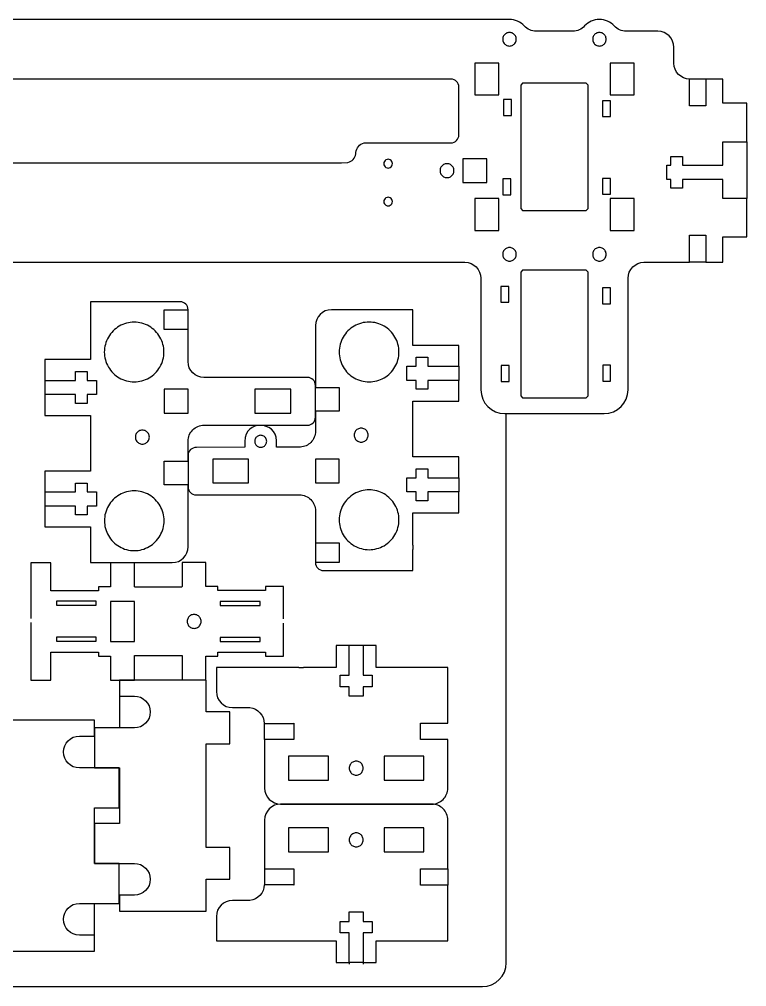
# Model space of a CAD drawing. Extents: x -458 to 425, y -81 to 360.
# Drawn here: x 2.6 to 185.3, y 117.1 to 360 of the extents above; entities that cross this region are included whole.
import ezdxf

# ---------------------------------------------------------------- set-up
doc = ezdxf.new("R2010")
doc.units = 0
doc.header["$MEASUREMENT"] = 0

msp = doc.modelspace()

# ---------------------------------------------------------------- linework, layer by layer
at = {"color": 7}
for p, q in [((125.75, 359.95), (-143.68, 359.95)), ((141.64, 356.95), (132.45, 356.95)), ((163.04, 356.95), (155.05, 356.95)), ((167.04, 348.95), (167.04, 352.95)), ((111.05, 344.95), (-128.98, 344.95)), ((171, 338.28), (171, 344.95)), ((175.11, 344.95), (171, 344.95)), ((179.34, 344.95), (175.11, 344.95)), ((175.11, 344.95), (175.11, 338.28)), ((179.34, 338.95), (179.34, 344.95)), ((113.05, 330.95), (113.05, 342.95)), ((175.11, 338.28), (171, 338.28)), ((185.34, 338.95), (179.34, 338.95)), ((185.34, 329.22), (185.34, 338.95)), ((89.7, 328.95), (90.49, 328.95)), ((90.49, 328.95), (111.05, 328.95)), ((179.34, 323.32), (179.34, 329.22)), ((179.34, 329.22), (185.34, 329.22)), ((185.34, 329.22), (185.34, 314.95)), ((87.17, 326.5), (87.24, 326.91)), ((166.29, 323.32), (166.29, 325.54)), ((166.29, 325.54), (169.21, 325.54)), ((169.21, 325.54), (169.21, 323.32)), ((-128.98, 323.95), (83.56, 323.95)), ((83.56, 323.95), (85.17, 324.05)), ((165.29, 319.76), (165.29, 323.32)), ((165.29, 323.32), (166.29, 323.32)), ((169.21, 323.32), (179.34, 323.32)), ((166.29, 319.76), (165.29, 319.76)), ((166.29, 317.54), (166.29, 319.76)), ((179.34, 319.76), (169.21, 319.76)), ((169.21, 319.76), (169.21, 317.54)), ((179.34, 314.95), (179.34, 319.76)), ((169.21, 317.54), (166.29, 317.54)), ((185.34, 314.95), (179.34, 314.95)), ((185.34, 305.31), (185.34, 314.95)), ((171, 298.95), (171, 305.81)), ((171, 305.81), (175.11, 305.81)), ((175.11, 305.81), (175.11, 298.95)), ((179.34, 298.95), (179.34, 305.31)), ((179.34, 305.31), (185.34, 305.31)), ((-56.82, 298.95), (39.14, 298.95)), ((39.14, 298.95), (40.19, 298.95)), ((40.19, 298.95), (114.56, 298.95)), ((159.53, 298.95), (171, 298.95)), ((175.11, 298.95), (171, 298.95)), ((175.11, 298.95), (179.34, 298.95)), ((118.56, 294.95), (118.56, 266.96)), ((155.53, 266.96), (155.53, 294.95)), ((43, 289.06), (20.52, 289.06)), ((20.52, 289.06), (20.52, 280.52)), ((39.01, 282.06), (39.01, 287.06)), ((39.01, 287.06), (45, 287.06)), ((45, 282.06), (45, 287.06)), ((101.49, 287.06), (81, 287.06)), ((101.49, 278.1), (101.49, 287.06)), ((45, 282.06), (39.01, 282.06)), ((45, 274.06), (45, 282.06)), ((77, 283.06), (77, 267.56)), ((20.52, 281.57), (20.52, 280.6)), ((20.52, 280.52), (20.52, 279.55)), ((20.52, 279.55), (20.52, 274.52)), ((112.99, 278.1), (101.49, 278.1)), ((112.99, 272.88), (112.99, 278.1)), ((20.52, 274.52), (9.02, 274.52)), ((9.02, 274.52), (9.02, 269.3)), ((102.34, 272.88), (102.34, 275.1)), ((102.34, 275.1), (105.26, 275.1)), ((105.26, 275.1), (105.26, 272.88)), ((99.99, 269.32), (99.99, 272.88)), ((99.99, 272.88), (102.34, 272.88)), ((105.26, 272.88), (112.99, 272.88)), ((112.99, 272.88), (112.99, 269.32)), ((16.75, 269.3), (16.75, 271.52)), ((16.75, 271.52), (19.67, 271.52)), ((19.67, 271.52), (19.67, 269.3)), ((75, 270.06), (49, 270.06)), ((9.02, 269.3), (16.75, 269.3)), ((9.02, 269.3), (9.02, 265.74)), ((19.67, 269.3), (22.02, 269.3)), ((22.02, 269.3), (22.02, 265.74)), ((77, 260.06), (77, 268.06)), ((77, 267.56), (83, 267.56)), ((83, 267.56), (83, 261.56)), ((102.34, 269.32), (99.99, 269.32)), ((102.34, 267.1), (102.34, 269.32)), ((112.99, 269.32), (105.26, 269.32)), ((105.26, 269.32), (105.26, 267.1)), ((112.99, 264.1), (112.99, 269.32)), ((16.75, 265.74), (9.02, 265.74)), ((9.02, 265.74), (9.02, 260.52)), ((16.75, 263.52), (16.75, 265.74)), ((22.02, 265.74), (19.67, 265.74)), ((19.67, 265.74), (19.67, 263.52)), ((105.26, 267.1), (102.34, 267.1)), ((19.67, 263.52), (16.75, 263.52)), ((101.49, 250.1), (101.49, 264.1)), ((101.49, 264.1), (112.99, 264.1)), ((9.02, 260.52), (20.52, 260.52)), ((20.52, 260.52), (20.52, 246.52)), ((83, 261.56), (77, 261.56)), ((77, 261.56), (77, 256.56)), ((124.56, 260.96), (149.53, 260.96)), ((49, 258.06), (75, 258.06)), ((45, 249.06), (45, 254.06)), ((59.25, 254.01), (59.25, 253.51)), ((59.25, 253.51), (59.25, 252.51)), ((67.24, 254.01), (67.24, 254.16)), ((67.24, 252.51), (67.24, 254.01)), ((73, 252.56), (69.32, 252.51)), ((45, 250.56), (45, 242.56)), ((47.15, 252.48), (47.08, 252.48)), ((59.25, 252.51), (47.15, 252.48)), ((68.24, 252.51), (67.24, 252.51)), ((69.32, 252.51), (68.24, 252.51)), ((39.01, 243.06), (39.01, 249.06)), ((39.01, 249.06), (45, 249.06)), ((112.99, 250.1), (101.49, 250.1)), ((112.99, 244.88), (112.99, 250.1)), ((20.52, 246.52), (9.02, 246.52)), ((9.02, 246.52), (9.02, 241.3)), ((102.34, 244.88), (102.34, 247.1)), ((102.34, 247.1), (105.26, 247.1)), ((105.26, 247.1), (105.26, 244.88)), ((16.75, 241.3), (16.75, 243.52)), ((16.75, 243.52), (19.67, 243.52)), ((19.67, 243.52), (19.67, 241.3)), ((45, 243.06), (39.01, 243.06)), ((45, 227.56), (45, 243.06)), ((99.99, 241.32), (99.99, 244.88)), ((99.99, 244.88), (102.34, 244.88)), ((105.26, 244.88), (112.99, 244.88)), ((112.99, 244.88), (112.99, 241.32)), ((9.02, 241.3), (16.75, 241.3)), ((9.02, 241.3), (9.02, 237.74)), ((19.67, 241.3), (22.02, 241.3)), ((22.02, 241.3), (22.02, 237.74)), ((47, 240.56), (73, 240.56)), ((102.34, 241.32), (99.99, 241.32)), ((102.34, 239.1), (102.34, 241.32)), ((112.99, 241.32), (105.26, 241.32)), ((105.26, 241.32), (105.26, 239.1)), ((112.99, 236.1), (112.99, 241.32)), ((105.26, 239.1), (102.34, 239.1)), ((16.75, 237.74), (9.02, 237.74)), ((9.02, 237.74), (9.02, 232.52)), ((16.75, 235.52), (16.75, 237.74)), ((22.02, 237.74), (19.67, 237.74)), ((19.67, 237.74), (19.67, 235.52)), ((77, 236.56), (77, 228.56)), ((101.49, 227.95), (101.49, 236.1)), ((101.49, 236.1), (112.99, 236.1)), ((19.67, 235.52), (16.75, 235.52)), ((9.02, 232.52), (20.52, 232.52)), ((20.52, 232.52), (20.52, 223.56)), ((77, 228.56), (83, 228.56)), ((77, 228.56), (77, 223.56)), ((83, 228.56), (83, 223.56)), ((101.49, 227.95), (101.49, 226.89)), ((101.49, 221.56), (101.49, 226.89)), ((10.52, 223.48), (5.52, 223.48)), ((5.52, 223.48), (5.52, 209.56)), ((10.52, 216.48), (10.52, 223.48)), ((20.52, 223.56), (41, 223.56)), ((31.51, 223.48), (25.52, 223.48)), ((25.52, 223.48), (25.52, 217.48)), ((31.51, 217.48), (31.51, 223.48)), ((49.49, 223.58), (43.49, 223.58)), ((43.49, 223.58), (43.49, 217.58)), ((49.49, 217.58), (49.49, 223.58)), ((83, 223.56), (77, 223.56)), ((79, 221.56), (101.49, 221.56)), ((22.52, 216.48), (10.52, 216.48)), ((25.52, 217.48), (22.52, 217.48)), ((22.52, 217.48), (22.52, 216.48)), ((31.71, 217.44), (31.51, 217.48)), ((43.34, 217.44), (31.71, 217.44)), ((43.49, 217.58), (43.34, 217.44)), ((52.49, 217.58), (49.49, 217.58)), ((52.49, 216.58), (52.49, 217.58)), ((64.49, 216.58), (52.49, 216.58)), ((68.99, 217.58), (64.49, 217.58)), ((64.49, 217.58), (64.49, 216.58)), ((68.99, 212.49), (68.99, 217.58)), ((68.99, 209.43), (68.99, 212.49)), ((5.52, 208.51), (5.52, 194.09)), ((68.99, 200.1), (68.99, 208.37)), ((85.47, 202.76), (82.24, 202.76)), ((82.24, 202.76), (82.24, 197.25)), ((85.46, 195.32), (85.47, 202.76)), ((89.02, 202.76), (85.47, 202.76)), ((92.24, 202.76), (89.02, 202.76)), ((89.02, 202.76), (89.02, 195.32)), ((92.24, 197.25), (92.24, 202.76)), ((10.52, 194.09), (10.52, 201.09)), ((10.52, 201.09), (22.51, 201.09)), ((22.51, 201.09), (22.51, 200.09)), ((22.51, 200.09), (25.51, 200.09)), ((25.51, 200.09), (25.51, 194.09)), ((31.51, 200.09), (31.56, 200.23)), ((31.51, 194.09), (31.51, 200.09)), ((31.56, 200.23), (43.54, 200.23)), ((43.54, 200.23), (43.49, 200.1)), ((43.49, 200.1), (43.49, 194.1)), ((49.49, 194.1), (49.49, 200.1)), ((49.49, 200.1), (52.49, 200.1)), ((52.49, 200.1), (52.49, 201.1)), ((52.49, 201.1), (64.49, 201.1)), ((64.49, 201.1), (64.49, 200.1)), ((64.49, 200.1), (68.99, 200.1)), ((57.56, 197.26), (52.12, 197.26)), ((52.12, 197.26), (52.12, 193.91)), ((72.81, 197.26), (57.56, 197.26)), ((72.81, 197.26), (73.96, 197.26)), ((82.24, 197.25), (73.96, 197.26)), ((110.24, 197.25), (92.24, 197.25)), ((110.24, 183.29), (110.24, 197.25)), ((83.24, 192.39), (83.24, 195.32)), ((83.24, 195.32), (85.46, 195.32)), ((89.02, 195.32), (91.24, 195.32)), ((91.24, 195.32), (91.24, 192.39)), ((5.52, 194.09), (10.52, 194.09)), ((25.51, 194.09), (31.51, 194.09)), ((49.51, 194.06), (27.76, 194.06)), ((27.76, 194.06), (27.76, 190.06)), ((43.49, 194.1), (49.49, 194.1)), ((49.51, 186.06), (49.51, 194.06)), ((52.12, 193.91), (52.12, 191.17)), ((85.46, 192.39), (83.24, 192.39)), ((85.46, 190.04), (85.46, 192.39)), ((91.24, 192.39), (89.02, 192.39)), ((89.02, 192.39), (89.02, 190.04)), ((27.76, 190.06), (31.51, 190.06)), ((27.76, 190.06), (27.76, 182.06)), ((89.02, 190.04), (85.46, 190.04)), ((56.12, 187.16), (60.12, 187.16)), ((60.12, 187.16), (60.51, 187.15)), ((55.52, 186.06), (49.51, 186.06)), ((55.52, 178.06), (55.52, 186.06)), ((5.62, 184.02), (-0.31, 184.02)), ((6.68, 184.02), (5.62, 184.02)), ((21.45, 184.02), (6.68, 184.02)), ((21.45, 180.02), (21.45, 184.02)), ((64.12, 183.2), (71.41, 183.2)), ((64.24, 179.18), (64.24, 183.2)), ((71.41, 183.2), (71.53, 183.29)), ((71.53, 183.29), (71.53, 179.18)), ((103.38, 179.18), (103.38, 183.29)), ((103.38, 183.29), (110.24, 183.29)), ((17.7, 180.02), (21.45, 180.02)), ((31.51, 182.06), (21.5, 182.06)), ((21.5, 182.06), (21.5, 172.06)), ((49.51, 152.06), (49.51, 178.06)), ((49.51, 178.06), (55.52, 178.06)), ((71.53, 179.18), (64.24, 179.18)), ((64.24, 179.18), (64.24, 166.95)), ((110.24, 179.18), (103.38, 179.18)), ((110.24, 166.94), (110.24, 179.18)), ((27.7, 172.02), (17.7, 172.02)), ((21.5, 172.06), (27.76, 172.06)), ((27.7, 162.02), (27.7, 172.02)), ((27.76, 172.06), (27.76, 158.06)), ((68.24, 162.95), (106.24, 162.94)), ((106.24, 162.95), (68.24, 162.95)), ((21.45, 148.02), (21.45, 162.02)), ((21.45, 162.02), (27.7, 162.02)), ((27.76, 158.06), (21.5, 158.06)), ((21.5, 158.06), (21.5, 148.06)), ((64.24, 158.94), (64.24, 146.71)), ((110.24, 146.72), (110.24, 158.95)), ((55.52, 152.06), (49.51, 152.06)), ((55.52, 144.06), (55.52, 152.06)), ((27.7, 148.02), (21.45, 148.02)), ((21.5, 148.06), (31.51, 148.06)), ((27.7, 138.02), (27.7, 148.02)), ((64.24, 146.71), (71.53, 146.71)), ((64.24, 146.71), (64.24, 142.69)), ((71.53, 146.71), (71.53, 142.6)), ((103.38, 142.61), (103.38, 146.72)), ((103.38, 146.72), (110.24, 146.72)), ((110.24, 146.72), (110.24, 142.61)), ((49.51, 136.06), (49.51, 144.06)), ((49.51, 144.06), (55.52, 144.06)), ((71.41, 142.69), (64.12, 142.69)), ((71.53, 142.6), (71.41, 142.69)), ((110.24, 142.61), (103.38, 142.61)), ((110.24, 128.64), (110.24, 142.61)), ((31.51, 140.06), (27.76, 140.06)), ((27.76, 140.06), (27.76, 136.06)), ((60.12, 138.73), (56.12, 138.73)), ((60.51, 138.75), (60.12, 138.73)), ((17.7, 138.02), (27.7, 138.02)), ((21.45, 130.02), (21.45, 138.02)), ((27.76, 136.06), (40.9, 136.06)), ((40.9, 136.06), (41.96, 136.06)), ((41.96, 136.06), (49.51, 136.06)), ((52.12, 134.73), (52.12, 131.98)), ((85.46, 133.5), (85.46, 135.85)), ((85.46, 135.85), (89.02, 135.85)), ((89.02, 135.85), (89.02, 133.5)), ((52.12, 131.98), (52.12, 128.64)), ((83.24, 130.58), (83.24, 133.5)), ((83.24, 133.5), (85.46, 133.5)), ((89.02, 133.5), (91.24, 133.5)), ((91.24, 133.5), (91.24, 130.58)), ((21.45, 130.02), (17.7, 130.02)), ((21.45, 126.02), (21.45, 130.02)), ((85.46, 130.58), (83.24, 130.58)), ((85.47, 123.14), (85.46, 130.58)), ((91.24, 130.58), (89.02, 130.58)), ((89.02, 130.58), (89.02, 123.14)), ((52.12, 128.64), (57.56, 128.64)), ((57.56, 128.64), (72.83, 128.64)), ((72.83, 128.64), (73.88, 128.64)), ((73.88, 128.64), (82.24, 128.64)), ((82.24, 128.64), (82.24, 123.14)), ((92.24, 123.14), (92.24, 128.64)), ((92.24, 128.64), (110.24, 128.64)), ((-0.31, 126.02), (21.45, 126.02)), ((82.24, 123.14), (85.47, 123.14)), ((85.47, 123.14), (85.47, 122.79)), ((85.47, 123.14), (85.47, 122.79)), ((89.02, 123.14), (85.47, 123.14)), ((89.02, 123.14), (92.24, 123.14)), ((89.02, 123.14), (89.02, 122.79)), ((89.02, 123.14), (89.02, 122.79))]:
    msp.add_line(p, q, dxfattribs=at)
at = {"color": 1}
for p, q in [((117.05, 348.96), (117.05, 340.96)), ((123.05, 348.96), (117.05, 348.96)), ((123.05, 340.96), (123.05, 348.96)), ((151.04, 348.96), (151.04, 340.96)), ((157.04, 348.96), (151.04, 348.96)), ((157.04, 340.96), (157.04, 348.96)), ((129.06, 343.96), (128.56, 343.46)), ((128.56, 343.46), (128.56, 312.46)), ((145.03, 343.96), (129.06, 343.96)), ((145.53, 343.46), (145.03, 343.96)), ((145.53, 312.46), (145.53, 343.46)), ((117.05, 340.96), (123.05, 340.96)), ((151.04, 340.96), (157.04, 340.96)), ((126.24, 339.79), (124.24, 339.79)), ((124.24, 339.79), (124.24, 335.79)), ((126.24, 335.79), (126.24, 339.79)), ((149.13, 339.53), (149.13, 335.53)), ((151.13, 339.53), (149.13, 339.53)), ((151.13, 335.53), (151.13, 339.53)), ((124.24, 335.79), (126.24, 335.79)), ((149.13, 335.53), (151.13, 335.53)), ((120.05, 324.96), (114.05, 324.96)), ((114.05, 324.96), (114.05, 318.96)), ((120.05, 318.96), (120.05, 324.96)), ((114.05, 318.96), (120.05, 318.96)), ((124.08, 319.92), (124.08, 315.92)), ((126.08, 319.92), (124.08, 319.92)), ((126.08, 315.92), (126.08, 319.92)), ((149.13, 320.03), (149.13, 316.03)), ((151.13, 320.03), (149.13, 320.03)), ((151.13, 316.03), (151.13, 320.03)), ((124.08, 315.92), (126.08, 315.92)), ((149.13, 316.03), (151.13, 316.03)), ((117.05, 314.97), (117.05, 306.96)), ((123.05, 314.97), (117.05, 314.97)), ((123.05, 306.96), (123.05, 314.97)), ((151.04, 314.96), (151.04, 306.96)), ((157.04, 314.96), (151.04, 314.96)), ((157.04, 306.96), (157.04, 314.96)), ((128.56, 312.46), (129.06, 311.97)), ((129.06, 311.97), (145.03, 311.97)), ((145.03, 311.97), (145.53, 312.46)), ((117.05, 306.96), (123.05, 306.96)), ((151.04, 306.96), (157.04, 306.96)), ((129.06, 296.97), (128.56, 296.47)), ((128.56, 296.47), (128.56, 265.47)), ((145.03, 296.97), (129.06, 296.97)), ((145.53, 296.47), (145.03, 296.97)), ((145.53, 265.47), (145.53, 296.47)), ((123.58, 292.92), (123.58, 288.92)), ((125.58, 292.92), (123.58, 292.92)), ((125.58, 288.92), (125.58, 292.92)), ((149.13, 292.53), (149.13, 288.53)), ((151.13, 292.53), (149.13, 292.53)), ((151.13, 288.53), (151.13, 292.53)), ((123.58, 288.92), (125.58, 288.92)), ((149.13, 288.53), (151.13, 288.53)), ((123.62, 273.02), (123.62, 269.02)), ((125.63, 273.02), (123.62, 273.02)), ((125.63, 269.02), (125.63, 273.02)), ((149.17, 273.13), (149.17, 269.13)), ((151.17, 273.13), (149.17, 273.13)), ((151.17, 269.13), (151.17, 273.13)), ((123.62, 269.02), (125.63, 269.02)), ((149.17, 269.13), (151.17, 269.13)), ((39.01, 267.07), (39.01, 261.07)), ((45.01, 267.07), (39.01, 267.07)), ((45.01, 261.07), (45.01, 267.07)), ((70.78, 267.07), (61.78, 267.07)), ((61.78, 267.07), (61.78, 261.07)), ((70.78, 261.07), (70.78, 267.07)), ((128.56, 265.47), (129.06, 264.97)), ((129.06, 264.97), (145.03, 264.97)), ((145.03, 264.97), (145.53, 265.47)), ((39.01, 261.07), (45.01, 261.07)), ((61.78, 261.07), (70.78, 261.07)), ((60.22, 249.57), (51.22, 249.57)), ((51.22, 249.57), (51.22, 243.57)), ((60.22, 243.57), (60.22, 249.57)), ((83, 249.57), (77, 249.57)), ((77, 249.57), (77, 243.57)), ((83, 243.57), (83, 249.57)), ((51.22, 243.57), (60.22, 243.57)), ((77, 243.57), (83, 243.57)), ((11.93, 213.91), (11.93, 212.91)), ((21.93, 213.91), (11.93, 213.91)), ((21.93, 212.91), (21.93, 213.91)), ((31.52, 213.8), (25.52, 213.8)), ((25.52, 213.8), (25.52, 203.8)), ((31.52, 203.8), (31.52, 213.8)), ((53.08, 213.83), (53.08, 212.83)), ((63.08, 213.83), (53.08, 213.83)), ((63.08, 212.83), (63.08, 213.83)), ((11.93, 212.91), (21.93, 212.91)), ((53.08, 212.83), (63.08, 212.83)), ((21.93, 204.86), (11.93, 204.86)), ((11.93, 204.86), (11.93, 203.86)), ((21.93, 203.86), (21.93, 204.86)), ((63.08, 204.79), (53.08, 204.79)), ((53.08, 204.79), (53.08, 203.79)), ((63.08, 203.79), (63.08, 204.79)), ((11.93, 203.86), (21.93, 203.86)), ((25.52, 203.8), (31.52, 203.8)), ((53.08, 203.79), (63.08, 203.79)), ((80.24, 174.96), (70.24, 174.96)), ((70.24, 174.96), (70.24, 168.96)), ((80.24, 168.96), (80.24, 174.96)), ((104.24, 174.96), (94.24, 174.96)), ((94.24, 174.96), (94.24, 168.96)), ((104.24, 168.96), (104.24, 174.96)), ((70.24, 168.96), (80.24, 168.96)), ((94.24, 168.96), (104.24, 168.96)), ((80.24, 156.96), (70.24, 156.96)), ((70.24, 156.96), (70.24, 150.96)), ((80.24, 150.96), (80.24, 156.96)), ((104.24, 156.96), (94.24, 156.96)), ((94.24, 156.96), (94.24, 150.96)), ((104.24, 150.96), (104.24, 156.96)), ((70.24, 150.96), (80.24, 150.96)), ((94.24, 150.96), (104.24, 150.96))]:
    msp.add_line(p, q, dxfattribs=at)
at = {"color": 5}
for p, q in [((124.93, 123.11), (124.93, 260.92)), ((-156.89, 117.11), (118.93, 117.11))]:
    msp.add_line(p, q, dxfattribs=at)
at = {"color": 7}
for points in [[(129.47, 358.29), (128.52, 359.35), (127.17, 359.95), (125.75, 359.95)], [(148.35, 359.95), (146.92, 359.95), (145.57, 359.35), (144.62, 358.29)], [(152.07, 358.29), (151.12, 359.35), (149.77, 359.95), (148.35, 359.95)], [(132.45, 356.95), (131.32, 356.95), (130.23, 357.44), (129.47, 358.29)], [(144.62, 358.29), (143.86, 357.44), (142.78, 356.95), (141.64, 356.95)], [(155.05, 356.95), (153.92, 356.95), (152.83, 357.44), (152.07, 358.29)], [(167.04, 352.95), (167.04, 355.16), (165.25, 356.95), (163.04, 356.95)], [(171, 344.95), (168.81, 344.97), (167.04, 346.76), (167.04, 348.95)], [(113.05, 342.95), (113.05, 344.06), (112.15, 344.95), (111.05, 344.95)], [(112.46, 329.54), (112.84, 329.91), (113.05, 330.42), (113.05, 330.95)], [(87.24, 326.91), (87.46, 328.07), (88.48, 328.95), (89.7, 328.95)], [(111.05, 328.95), (111.58, 328.95), (112.09, 329.16), (112.46, 329.54)], [(85.17, 324.05), (86.2, 324.26), (87, 325.11), (87.15, 326.16)], [(87.15, 326.16), (87.16, 326.27), (87.17, 326.38), (87.17, 326.5)], [(114.56, 298.95), (116.77, 298.95), (118.56, 297.16), (118.56, 294.95)], [(155.53, 294.95), (155.53, 297.16), (157.32, 298.95), (159.53, 298.95)], [(45, 287.06), (45, 288.17), (44.11, 289.06), (43, 289.06)], [(81, 287.06), (78.79, 287.06), (77, 285.27), (77, 283.06)], [(49, 270.06), (46.79, 270.06), (45, 271.85), (45, 274.06)], [(77, 268.06), (77, 269.16), (76.1, 270.06), (75, 270.06)], [(118.56, 266.96), (118.56, 263.64), (121.25, 260.96), (124.56, 260.96)], [(149.53, 260.96), (152.84, 260.96), (155.53, 263.64), (155.53, 266.96)], [(75, 258.06), (76.1, 258.06), (77, 258.96), (77, 260.06)], [(46.17, 256.89), (46.92, 257.64), (47.94, 258.06), (49, 258.06)], [(63.25, 258.01), (61.31, 258.01), (59.25, 256.89), (59.25, 254.01)], [(67.24, 254.16), (67.16, 256.71), (65.13, 258.01), (63.25, 258.01)], [(45, 254.06), (45, 255.12), (45.42, 256.14), (46.17, 256.89)], [(77, 256.56), (77, 255.5), (76.57, 254.48), (75.83, 253.73)], [(73.26, 252.57), (73.17, 252.56), (73.09, 252.56), (73, 252.56)], [(75.83, 253.73), (75.14, 253.05), (74.23, 252.63), (73.26, 252.57)], [(47.08, 252.48), (45.97, 252.48), (45, 251.66), (45, 250.56)], [(45, 242.56), (45, 241.46), (45.9, 240.56), (47, 240.56)], [(73, 240.56), (74.06, 240.56), (75.07, 240.14), (75.83, 239.39)], [(75.83, 239.39), (76.57, 238.64), (77, 237.62), (77, 236.56)], [(41, 223.56), (43.21, 223.56), (45, 225.35), (45, 227.56)], [(77, 223.56), (77, 223.03), (77.21, 222.52), (77.58, 222.14)], [(77.58, 222.14), (77.96, 221.77), (78.47, 221.56), (79, 221.56)], [(31.51, 190.06), (33.72, 190.06), (35.51, 188.27), (35.51, 186.06)], [(52.12, 191.17), (52.12, 188.96), (53.91, 187.17), (56.12, 187.16)], [(60.51, 187.15), (62.52, 186.95), (64.1, 185.26), (64.12, 183.2)], [(35.51, 186.06), (35.51, 183.85), (33.72, 182.06), (31.51, 182.06)], [(13.7, 176.02), (13.7, 178.23), (15.49, 180.02), (17.7, 180.02)], [(17.7, 172.02), (15.49, 172.02), (13.7, 173.81), (13.7, 176.02)], [(64.24, 166.95), (64.24, 164.74), (66.03, 162.95), (68.24, 162.95)], [(109.07, 164.11), (109.82, 164.86), (110.24, 165.88), (110.24, 166.94)], [(68.24, 162.95), (66.03, 162.95), (64.24, 161.16), (64.24, 158.94)], [(106.24, 162.94), (107.3, 162.94), (108.32, 163.36), (109.07, 164.11)], [(109.07, 161.78), (108.32, 162.53), (107.3, 162.95), (106.24, 162.95)], [(110.24, 158.95), (110.24, 160.01), (109.82, 161.03), (109.07, 161.78)], [(31.51, 148.06), (33.72, 148.06), (35.51, 146.27), (35.51, 144.06)], [(35.51, 144.06), (35.51, 141.85), (33.72, 140.06), (31.51, 140.06)], [(64.12, 142.69), (64.1, 140.63), (62.52, 138.94), (60.51, 138.75)], [(56.12, 138.73), (53.91, 138.73), (52.12, 136.94), (52.12, 134.73)], [(13.7, 134.02), (13.7, 136.23), (15.49, 138.02), (17.7, 138.02)], [(17.7, 130.02), (15.49, 130.02), (13.7, 131.81), (13.7, 134.02)]]:
    msp.add_open_spline(points, degree=3, dxfattribs=at)
at = {"color": 1}
for points in [[(124.28, 355.81), (124.13, 355.56), (124.05, 355.26), (124.05, 354.96)], [(124.05, 354.96), (124.05, 354.67), (124.13, 354.37), (124.28, 354.11)], [(124.9, 356.44), (124.64, 356.29), (124.43, 356.07), (124.28, 355.81)], [(125.75, 356.66), (125.45, 356.66), (125.16, 356.58), (124.9, 356.44)], [(126.6, 356.44), (126.34, 356.58), (126.05, 356.66), (125.75, 356.66)], [(127.22, 355.81), (127.07, 356.07), (126.86, 356.29), (126.6, 356.44)], [(127.45, 354.96), (127.45, 355.26), (127.37, 355.56), (127.22, 355.81)], [(127.22, 354.11), (127.37, 354.37), (127.45, 354.67), (127.45, 354.96)], [(146.88, 355.81), (146.73, 355.56), (146.65, 355.26), (146.65, 354.96)], [(146.65, 354.96), (146.65, 354.67), (146.73, 354.37), (146.88, 354.11)], [(147.5, 356.44), (147.24, 356.29), (147.02, 356.07), (146.88, 355.81)], [(148.35, 356.66), (148.05, 356.66), (147.76, 356.58), (147.5, 356.44)], [(149.2, 356.44), (148.94, 356.58), (148.65, 356.66), (148.35, 356.66)], [(149.82, 355.81), (149.67, 356.07), (149.46, 356.29), (149.2, 356.44)], [(150.05, 354.96), (150.05, 355.26), (149.97, 355.56), (149.82, 355.81)], [(149.82, 354.11), (149.97, 354.37), (150.05, 354.67), (150.05, 354.96)], [(124.28, 354.11), (124.43, 353.86), (124.64, 353.64), (124.9, 353.49)], [(124.9, 353.49), (125.16, 353.34), (125.45, 353.26), (125.75, 353.26)], [(125.75, 353.26), (126.05, 353.26), (126.34, 353.34), (126.6, 353.49)], [(126.6, 353.49), (126.86, 353.64), (127.07, 353.86), (127.22, 354.11)], [(146.88, 354.11), (147.02, 353.86), (147.24, 353.64), (147.5, 353.49)], [(147.5, 353.49), (147.76, 353.34), (148.05, 353.26), (148.35, 353.26)], [(148.35, 353.26), (148.65, 353.26), (148.94, 353.34), (149.2, 353.49)], [(149.2, 353.49), (149.46, 353.64), (149.67, 353.86), (149.82, 354.11)], [(94.32, 324.27), (94.22, 324.11), (94.17, 323.92), (94.17, 323.73)], [(94.17, 323.73), (94.17, 323.54), (94.22, 323.35), (94.32, 323.18)], [(94.72, 324.67), (94.55, 324.58), (94.41, 324.44), (94.32, 324.27)], [(94.32, 323.18), (94.41, 323.02), (94.55, 322.88), (94.72, 322.78)], [(95.26, 324.82), (95.07, 324.82), (94.88, 324.77), (94.72, 324.67)], [(95.81, 324.67), (95.64, 324.77), (95.45, 324.82), (95.26, 324.82)], [(96.21, 324.27), (96.11, 324.44), (95.97, 324.58), (95.81, 324.67)], [(95.81, 322.78), (95.97, 322.88), (96.11, 323.02), (96.21, 323.18)], [(96.35, 323.73), (96.35, 323.92), (96.3, 324.11), (96.21, 324.27)], [(96.21, 323.18), (96.3, 323.35), (96.35, 323.54), (96.35, 323.73)], [(109.18, 323.48), (108.91, 323.33), (108.69, 323.1), (108.53, 322.84)], [(110.05, 323.71), (109.74, 323.71), (109.44, 323.63), (109.18, 323.48)], [(110.93, 323.48), (110.66, 323.63), (110.36, 323.71), (110.05, 323.71)], [(111.57, 322.84), (111.41, 323.1), (111.19, 323.33), (110.93, 323.48)], [(94.72, 322.78), (94.88, 322.69), (95.07, 322.63), (95.26, 322.63)], [(95.26, 322.63), (95.45, 322.63), (95.64, 322.69), (95.81, 322.78)], [(108.53, 322.84), (108.38, 322.57), (108.3, 322.27), (108.3, 321.96)], [(108.3, 321.96), (108.3, 321.66), (108.38, 321.35), (108.53, 321.09)], [(108.53, 321.09), (108.69, 320.82), (108.91, 320.6), (109.18, 320.45)], [(110.93, 320.45), (111.19, 320.6), (111.41, 320.82), (111.57, 321.09)], [(111.8, 321.96), (111.8, 322.27), (111.72, 322.57), (111.57, 322.84)], [(111.57, 321.09), (111.72, 321.35), (111.8, 321.66), (111.8, 321.96)], [(109.18, 320.45), (109.44, 320.3), (109.74, 320.21), (110.05, 320.21)], [(110.05, 320.21), (110.36, 320.21), (110.66, 320.3), (110.93, 320.45)], [(94.32, 314.75), (94.22, 314.58), (94.17, 314.39), (94.17, 314.2)], [(94.17, 314.2), (94.17, 314.01), (94.22, 313.82), (94.32, 313.66)], [(94.72, 315.15), (94.55, 315.05), (94.41, 314.91), (94.32, 314.75)], [(94.32, 313.66), (94.41, 313.49), (94.55, 313.35), (94.72, 313.26)], [(95.26, 315.29), (95.07, 315.29), (94.88, 315.24), (94.72, 315.15)], [(95.81, 315.15), (95.64, 315.24), (95.45, 315.29), (95.26, 315.29)], [(96.21, 314.75), (96.11, 314.91), (95.97, 315.05), (95.81, 315.15)], [(95.81, 313.26), (95.97, 313.35), (96.11, 313.49), (96.21, 313.66)], [(96.35, 314.2), (96.35, 314.39), (96.3, 314.58), (96.21, 314.75)], [(96.21, 313.66), (96.3, 313.82), (96.35, 314.01), (96.35, 314.2)], [(94.72, 313.26), (94.88, 313.16), (95.07, 313.11), (95.26, 313.11)], [(95.26, 313.11), (95.45, 313.11), (95.64, 313.16), (95.81, 313.26)], [(124.28, 301.82), (124.13, 301.56), (124.05, 301.26), (124.05, 300.97)], [(124.9, 302.44), (124.64, 302.29), (124.43, 302.07), (124.28, 301.82)], [(125.75, 302.67), (125.45, 302.67), (125.16, 302.59), (124.9, 302.44)], [(126.6, 302.44), (126.34, 302.59), (126.05, 302.67), (125.75, 302.67)], [(127.22, 301.82), (127.07, 302.07), (126.86, 302.29), (126.6, 302.44)], [(127.45, 300.97), (127.45, 301.26), (127.37, 301.56), (127.22, 301.82)], [(146.88, 301.82), (146.73, 301.56), (146.65, 301.26), (146.65, 300.97)], [(147.5, 302.44), (147.24, 302.29), (147.02, 302.07), (146.88, 301.82)], [(148.35, 302.67), (148.05, 302.67), (147.76, 302.59), (147.5, 302.44)], [(149.2, 302.44), (148.94, 302.59), (148.65, 302.67), (148.35, 302.67)], [(149.82, 301.82), (149.67, 302.07), (149.46, 302.29), (149.2, 302.44)], [(150.05, 300.97), (150.05, 301.26), (149.97, 301.56), (149.82, 301.82)], [(124.05, 300.97), (124.05, 300.67), (124.13, 300.37), (124.28, 300.12)], [(124.28, 300.12), (124.43, 299.86), (124.64, 299.64), (124.9, 299.49)], [(124.9, 299.49), (125.16, 299.34), (125.45, 299.26), (125.75, 299.27)], [(125.75, 299.27), (126.05, 299.26), (126.34, 299.34), (126.6, 299.49)], [(126.6, 299.49), (126.86, 299.64), (127.07, 299.86), (127.22, 300.12)], [(127.22, 300.12), (127.37, 300.37), (127.45, 300.67), (127.45, 300.97)], [(146.65, 300.97), (146.65, 300.67), (146.73, 300.37), (146.88, 300.12)], [(146.88, 300.12), (147.02, 299.86), (147.24, 299.64), (147.5, 299.49)], [(147.5, 299.49), (147.76, 299.34), (148.05, 299.26), (148.35, 299.27)], [(148.35, 299.27), (148.65, 299.26), (148.94, 299.34), (149.2, 299.49)], [(149.2, 299.49), (149.46, 299.64), (149.67, 299.86), (149.82, 300.12)], [(149.82, 300.12), (149.97, 300.37), (150.05, 300.67), (150.05, 300.97)], [(27.71, 282.91), (26.57, 282.25), (25.62, 281.3), (24.97, 280.16)], [(31.45, 283.91), (30.15, 283.91), (28.84, 283.56), (27.71, 282.91)], [(35.2, 282.91), (34.07, 283.56), (32.76, 283.91), (31.45, 283.91)], [(37.94, 280.16), (37.29, 281.3), (36.33, 282.25), (35.2, 282.91)], [(86.72, 282.94), (85.59, 282.29), (84.63, 281.33), (83.97, 280.19)], [(90.48, 283.95), (89.17, 283.95), (87.86, 283.6), (86.72, 282.94)], [(94.23, 282.94), (93.1, 283.6), (91.79, 283.95), (90.48, 283.95)], [(96.98, 280.19), (96.33, 281.33), (95.37, 282.29), (94.23, 282.94)], [(24.97, 280.16), (24.31, 279.03), (23.96, 277.73), (23.96, 276.42)], [(38.94, 276.42), (38.95, 277.73), (38.6, 279.03), (37.94, 280.16)], [(83.97, 280.19), (83.32, 279.06), (82.97, 277.75), (82.97, 276.44)], [(97.99, 276.44), (97.99, 277.75), (97.64, 279.06), (96.98, 280.19)], [(23.96, 276.42), (23.96, 275.11), (24.31, 273.81), (24.97, 272.67)], [(37.94, 272.67), (38.6, 273.81), (38.95, 275.11), (38.94, 276.42)], [(82.97, 276.44), (82.97, 275.13), (83.32, 273.82), (83.97, 272.68)], [(96.98, 272.68), (97.64, 273.82), (97.99, 275.13), (97.99, 276.44)], [(24.97, 272.67), (25.62, 271.54), (26.57, 270.58), (27.71, 269.93)], [(35.2, 269.93), (36.33, 270.58), (37.29, 271.54), (37.94, 272.67)], [(83.97, 272.68), (84.63, 271.55), (85.59, 270.59), (86.72, 269.94)], [(94.23, 269.94), (95.37, 270.59), (96.33, 271.55), (96.98, 272.68)], [(27.71, 269.93), (28.84, 269.28), (30.15, 268.93), (31.45, 268.93)], [(31.45, 268.93), (32.76, 268.93), (34.07, 269.28), (35.2, 269.93)], [(86.72, 269.94), (87.86, 269.28), (89.17, 268.93), (90.48, 268.93)], [(90.48, 268.93), (91.79, 268.93), (93.1, 269.28), (94.23, 269.94)], [(32, 255.95), (31.85, 255.68), (31.77, 255.38), (31.77, 255.07)], [(31.77, 255.07), (31.77, 254.77), (31.85, 254.46), (32, 254.2)], [(32.64, 256.59), (32.38, 256.44), (32.15, 256.21), (32, 255.95)], [(33.52, 256.82), (33.21, 256.82), (32.91, 256.74), (32.64, 256.59)], [(34.39, 256.59), (34.13, 256.74), (33.82, 256.82), (33.52, 256.82)], [(35.03, 255.95), (34.88, 256.21), (34.66, 256.44), (34.39, 256.59)], [(35.27, 255.07), (35.27, 255.38), (35.19, 255.68), (35.03, 255.95)], [(35.03, 254.2), (35.19, 254.46), (35.27, 254.77), (35.27, 255.07)], [(62.5, 255.32), (62.27, 255.19), (62.08, 255), (61.95, 254.77)], [(63.25, 255.52), (62.99, 255.52), (62.73, 255.45), (62.5, 255.32)], [(64, 255.32), (63.77, 255.45), (63.51, 255.52), (63.25, 255.52)], [(64.55, 254.77), (64.42, 255), (64.23, 255.19), (64, 255.32)], [(86.98, 256.45), (86.83, 256.18), (86.74, 255.88), (86.74, 255.57)], [(86.74, 255.57), (86.74, 255.27), (86.83, 254.96), (86.98, 254.7)], [(87.62, 257.09), (87.35, 256.94), (87.13, 256.71), (86.98, 256.45)], [(88.49, 257.32), (88.19, 257.32), (87.88, 257.24), (87.62, 257.09)], [(89.37, 257.09), (89.1, 257.24), (88.8, 257.32), (88.49, 257.32)], [(90.01, 256.45), (89.86, 256.71), (89.63, 256.94), (89.37, 257.09)], [(90.24, 255.57), (90.24, 255.88), (90.16, 256.18), (90.01, 256.45)], [(90.01, 254.7), (90.16, 254.96), (90.24, 255.27), (90.24, 255.57)], [(32, 254.2), (32.15, 253.93), (32.38, 253.71), (32.64, 253.56)], [(32.64, 253.56), (32.91, 253.4), (33.21, 253.32), (33.52, 253.32)], [(33.52, 253.32), (33.82, 253.32), (34.13, 253.4), (34.39, 253.56)], [(34.39, 253.56), (34.66, 253.71), (34.88, 253.93), (35.03, 254.2)], [(61.95, 254.77), (61.82, 254.55), (61.75, 254.28), (61.75, 254.02)], [(61.75, 254.02), (61.75, 253.76), (61.82, 253.5), (61.95, 253.27)], [(61.95, 253.27), (62.08, 253.04), (62.27, 252.85), (62.5, 252.72)], [(62.5, 252.72), (62.73, 252.59), (62.99, 252.52), (63.25, 252.52)], [(63.25, 252.52), (63.51, 252.52), (63.77, 252.59), (64, 252.72)], [(64, 252.72), (64.23, 252.85), (64.42, 253.04), (64.55, 253.27)], [(64.75, 254.02), (64.75, 254.28), (64.68, 254.55), (64.55, 254.77)], [(64.55, 253.27), (64.68, 253.5), (64.75, 253.76), (64.75, 254.02)], [(86.98, 254.7), (87.13, 254.43), (87.35, 254.21), (87.62, 254.06)], [(87.62, 254.06), (87.88, 253.9), (88.19, 253.82), (88.49, 253.82)], [(88.49, 253.82), (88.8, 253.82), (89.1, 253.9), (89.37, 254.06)], [(89.37, 254.06), (89.63, 254.21), (89.86, 254.43), (90.01, 254.7)], [(27.73, 240.56), (26.6, 239.91), (25.64, 238.95), (24.99, 237.82)], [(31.48, 241.56), (30.17, 241.56), (28.86, 241.21), (27.73, 240.56)], [(35.22, 240.56), (34.09, 241.21), (32.78, 241.56), (31.48, 241.56)], [(37.96, 237.82), (37.31, 238.95), (36.36, 239.91), (35.22, 240.56)], [(86.73, 240.81), (85.59, 240.15), (84.63, 239.2), (83.98, 238.06)], [(90.48, 241.81), (89.17, 241.82), (87.86, 241.46), (86.73, 240.81)], [(94.23, 240.81), (93.1, 241.46), (91.79, 241.82), (90.48, 241.81)], [(96.98, 238.06), (96.32, 239.2), (95.37, 240.15), (94.23, 240.81)], [(83.98, 238.06), (83.32, 236.93), (82.97, 235.62), (82.98, 234.31)], [(97.98, 234.31), (97.98, 235.62), (97.63, 236.93), (96.98, 238.06)], [(24.99, 237.82), (24.33, 236.69), (23.98, 235.38), (23.98, 234.07)], [(38.97, 234.07), (38.97, 235.38), (38.62, 236.69), (37.96, 237.82)], [(23.98, 234.07), (23.98, 232.76), (24.33, 231.46), (24.99, 230.33)], [(37.96, 230.33), (38.62, 231.46), (38.97, 232.76), (38.97, 234.07)], [(82.98, 234.31), (82.97, 233), (83.32, 231.69), (83.98, 230.56)], [(96.98, 230.56), (97.63, 231.69), (97.98, 233), (97.98, 234.31)], [(24.99, 230.33), (25.64, 229.19), (26.6, 228.24), (27.73, 227.58)], [(35.22, 227.58), (36.36, 228.24), (37.31, 229.19), (37.96, 230.33)], [(83.98, 230.56), (84.63, 229.42), (85.59, 228.47), (86.73, 227.81)], [(94.23, 227.81), (95.37, 228.47), (96.32, 229.42), (96.98, 230.56)], [(27.73, 227.58), (28.86, 226.93), (30.17, 226.58), (31.48, 226.58)], [(31.48, 226.58), (32.78, 226.58), (34.09, 226.93), (35.22, 227.58)], [(86.73, 227.81), (87.86, 227.16), (89.17, 226.81), (90.48, 226.81)], [(90.48, 226.81), (91.79, 226.81), (93.1, 227.16), (94.23, 227.81)], [(45, 209.67), (44.85, 209.41), (44.77, 209.1), (44.77, 208.8)], [(45.64, 210.32), (45.38, 210.16), (45.15, 209.94), (45, 209.67)], [(46.52, 210.55), (46.21, 210.55), (45.91, 210.47), (45.64, 210.32)], [(47.39, 210.32), (47.13, 210.47), (46.82, 210.55), (46.52, 210.55)], [(48.03, 209.67), (47.88, 209.94), (47.66, 210.16), (47.39, 210.32)], [(48.27, 208.8), (48.27, 209.1), (48.19, 209.41), (48.03, 209.67)], [(44.77, 208.8), (44.77, 208.49), (44.85, 208.19), (45, 207.92)], [(45, 207.92), (45.15, 207.66), (45.38, 207.44), (45.64, 207.28)], [(45.64, 207.28), (45.91, 207.13), (46.21, 207.05), (46.52, 207.05)], [(46.52, 207.05), (46.82, 207.05), (47.13, 207.13), (47.39, 207.28)], [(47.39, 207.28), (47.66, 207.44), (47.88, 207.66), (48.03, 207.92)], [(48.03, 207.92), (48.19, 208.19), (48.27, 208.49), (48.27, 208.8)], [(85.73, 172.84), (85.57, 172.57), (85.49, 172.27), (85.49, 171.96)], [(86.37, 173.48), (86.1, 173.32), (85.88, 173.1), (85.73, 172.84)], [(87.24, 173.71), (86.94, 173.71), (86.63, 173.63), (86.37, 173.48)], [(88.12, 173.48), (87.85, 173.63), (87.55, 173.71), (87.24, 173.71)], [(88.76, 172.84), (88.61, 173.1), (88.38, 173.32), (88.12, 173.48)], [(88.99, 171.96), (88.99, 172.27), (88.91, 172.57), (88.76, 172.84)], [(85.49, 171.96), (85.49, 171.66), (85.57, 171.35), (85.73, 171.09)], [(85.73, 171.09), (85.88, 170.82), (86.1, 170.6), (86.37, 170.45)], [(86.37, 170.45), (86.63, 170.29), (86.94, 170.21), (87.24, 170.21)], [(87.24, 170.21), (87.55, 170.21), (87.85, 170.29), (88.12, 170.45)], [(88.12, 170.45), (88.38, 170.6), (88.61, 170.82), (88.76, 171.09)], [(88.76, 171.09), (88.91, 171.35), (88.99, 171.66), (88.99, 171.96)], [(86.37, 155.47), (86.1, 155.32), (85.88, 155.1), (85.73, 154.83)], [(87.24, 155.71), (86.94, 155.71), (86.63, 155.63), (86.37, 155.47)], [(88.12, 155.47), (87.85, 155.63), (87.55, 155.71), (87.24, 155.71)], [(88.76, 154.83), (88.61, 155.1), (88.38, 155.32), (88.12, 155.47)], [(85.73, 154.83), (85.57, 154.57), (85.49, 154.26), (85.49, 153.96)], [(85.49, 153.96), (85.49, 153.65), (85.57, 153.35), (85.73, 153.08)], [(85.73, 153.08), (85.88, 152.82), (86.1, 152.59), (86.37, 152.44)], [(88.12, 152.44), (88.38, 152.59), (88.61, 152.82), (88.76, 153.08)], [(88.99, 153.96), (88.99, 154.26), (88.91, 154.57), (88.76, 154.83)], [(88.76, 153.08), (88.91, 153.35), (88.99, 153.65), (88.99, 153.96)], [(86.37, 152.44), (86.63, 152.29), (86.94, 152.21), (87.24, 152.21)], [(87.24, 152.21), (87.55, 152.21), (87.85, 152.29), (88.12, 152.44)]]:
    msp.add_open_spline(points, degree=3, dxfattribs=at)
at = {"color": 5}
msp.add_open_spline([(118.93, 117.11), (122.25, 117.11), (124.93, 119.79), (124.93, 123.11)], degree=3, dxfattribs=at)

doc.saveas('drawing.dxf')
